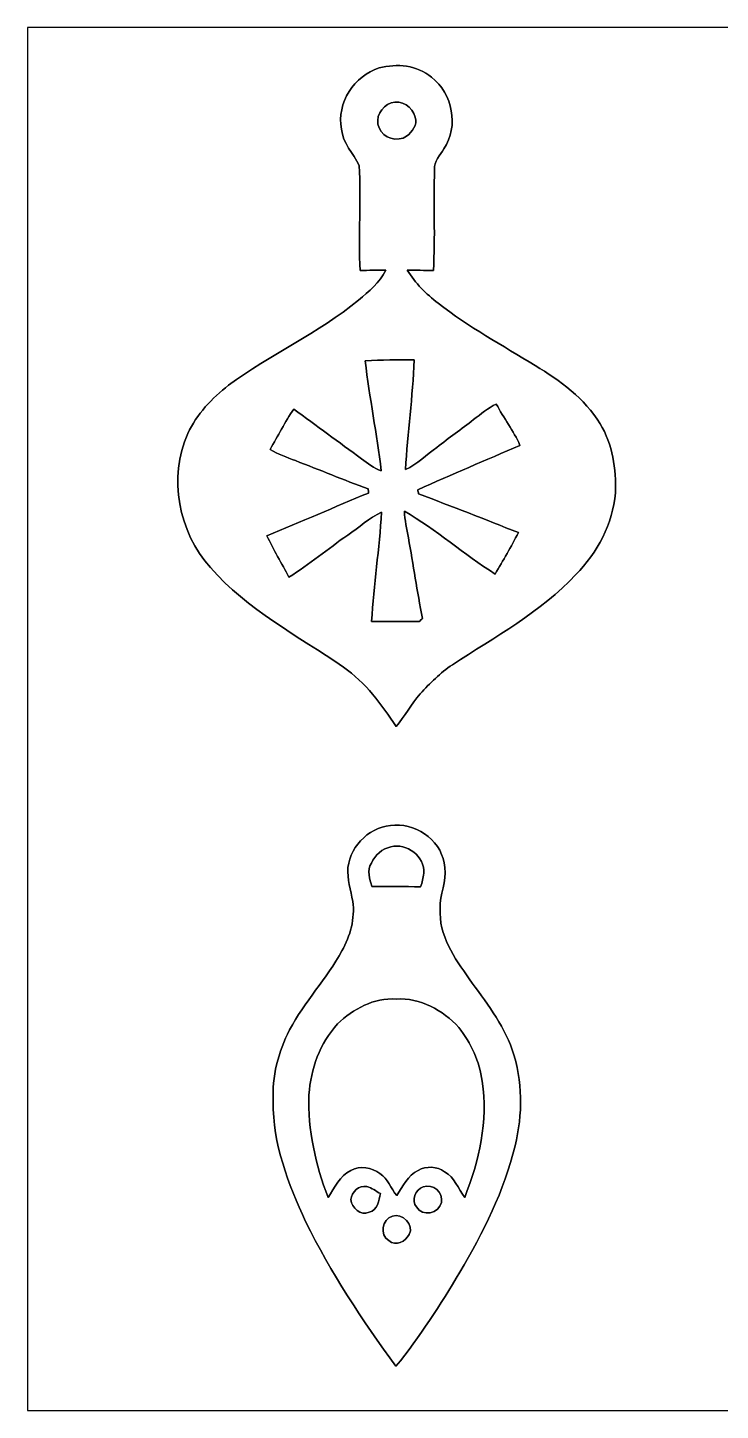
# Model space of a CAD drawing. Header units: centimetres. Extents: x -16.8 to 16.8, y -16.7 to 16.7.
# Drawn here: x -16.77 to -0.07, y -16.67 to 16.67 of the extents above; entities that cross this region are included whole.
import ezdxf

# ---------------------------------------------------------------- set-up
doc = ezdxf.new("R2010")
doc.units = ezdxf.units.CM
doc.header["$MEASUREMENT"] = 0
doc.layers.add('Layer 1', color=7, linetype='Continuous')

msp = doc.modelspace()

# ---------------------------------------------------------------- linework, layer by layer
at = {"layer": 'Layer 1', "color": 7}
for points, knots in [([(-16.77458, 16.66875), (-16.77458, 16.66875), (16.77458, 16.66875), (16.77458, 16.66875), (16.77458, 16.66875), (16.77458, 16.66875), (16.77458, -16.66875), (16.77458, -16.66875), (16.77458, -16.66875), (16.77458, -16.66875), (-16.77458, -16.66875), (-16.77458, -16.66875), (-16.77458, -16.66875), (-16.77458, -16.66875), (-16.77458, 16.66875), (-16.77458, 16.66875), (-16.77458, 16.66875), (-16.77458, 16.66875), (-16.77458, 16.66875), (-16.77458, 16.66875)], [0, 0, 0, 0, 0.16666667, 0.16666667, 0.16666667, 0.16666667, 0.33333333, 0.33333333, 0.33333333, 0.33333333, 0.5, 0.5, 0.5, 0.5, 0.66666667, 0.66666667, 0.66666667, 0.66666667, 1, 1, 1, 1]), ([(-8.29275, 15.6972), (-8.89953, 15.51411), (-9.32603, 14.84947), (-9.20538, 14.22012), (-9.20538, 14.22012), (-9.17575, 13.88392), (-8.91716, 13.63733), (-8.77993, 13.34629), (-8.77993, 13.34629), (-8.72102, 12.50421), (-8.80992, 11.65507), (-8.75594, 10.81193), (-8.75594, 10.81193), (-8.54992, 10.81511), (-8.34355, 10.82781), (-8.13753, 10.82005), (-8.13753, 10.82005), (-8.28358, 10.52371), (-8.54816, 10.31134), (-8.79228, 10.09756), (-8.79228, 10.09756), (-9.76171, 9.30204), (-10.92235, 8.79052), (-11.92777, 8.04651), (-11.92777, 8.04651), (-12.33311, 7.73571), (-12.69436, 7.34907), (-12.91237, 6.88269), (-12.91237, 6.88269), (-13.38368, 5.82013), (-13.13956, 4.5085), (-12.36486, 3.65125), (-12.36486, 3.65125), (-11.4748, 2.6349), (-10.25737, 1.9999), (-9.15388, 1.25201), (-9.15388, 1.25201), (-8.62965, 0.87489), (-8.23207, 0.35595), (-7.88917, -0.1845), (-7.88917, -0.1845), (-7.67786, 0.06562), (-7.5244, 0.35913), (-7.30709, 0.60501), (-7.30709, 0.60501), (-7.07249, 0.86431), (-6.82166, 1.11231), (-6.52992, 1.30739), (-6.52992, 1.30739), (-5.50228, 1.97944), (-4.39773, 2.57351), (-3.55247, 3.48227), (-3.55247, 3.48227), (-3.03565, 4.01285), (-2.65889, 4.70429), (-2.59821, 5.45147), (-2.59821, 5.45147), (-2.58128, 6.02403), (-2.6603, 6.62481), (-2.96968, 7.11906), (-2.96968, 7.11906), (-3.33516, 7.73465), (-3.93383, 8.15446), (-4.53002, 8.52382), (-4.53002, 8.52382), (-5.32412, 9.00289), (-6.13692, 9.45691), (-6.87388, 10.02312), (-6.87388, 10.02312), (-7.16068, 10.2489), (-7.4295, 10.50749), (-7.61753, 10.82322), (-7.61753, 10.82322), (-7.40798, 10.82216), (-7.19914, 10.8144), (-6.98959, 10.81264), (-6.98959, 10.81264), (-6.93561, 11.62297), (-6.99453, 12.43577), (-6.95925, 13.24681), (-6.95925, 13.24681), (-6.98253, 13.44895), (-6.82308, 13.59112), (-6.73418, 13.75057), (-6.73418, 13.75057), (-6.37046, 14.2875), (-6.52216, 15.08301), (-7.0358, 15.47142), (-7.0358, 15.47142), (-7.37623, 15.76776), (-7.87118, 15.80832), (-8.29275, 15.6972), (-8.29275, 15.6972), (-8.29275, 15.6972), (-8.29275, 15.6972), (-8.29275, 15.6972)], [0, 0, 0, 0, 0.04, 0.04, 0.04, 0.04, 0.08, 0.08, 0.08, 0.08, 0.12, 0.12, 0.12, 0.12, 0.16, 0.16, 0.16, 0.16, 0.2, 0.2, 0.2, 0.2, 0.24, 0.24, 0.24, 0.24, 0.28, 0.28, 0.28, 0.28, 0.32, 0.32, 0.32, 0.32, 0.36, 0.36, 0.36, 0.36, 0.4, 0.4, 0.4, 0.4, 0.44, 0.44, 0.44, 0.44, 0.48, 0.48, 0.48, 0.48, 0.52, 0.52, 0.52, 0.52, 0.56, 0.56, 0.56, 0.56, 0.6, 0.6, 0.6, 0.6, 0.64, 0.64, 0.64, 0.64, 0.68, 0.68, 0.68, 0.68, 0.72, 0.72, 0.72, 0.72, 0.76, 0.76, 0.76, 0.76, 0.8, 0.8, 0.8, 0.8, 0.84, 0.84, 0.84, 0.84, 0.88, 0.88, 0.88, 0.88, 0.92, 0.92, 0.92, 0.92, 1, 1, 1, 1]), ([(-8.01017, 14.85371), (-7.76111, 14.93802), (-7.48348, 14.76057), (-7.42844, 14.5101), (-7.42844, 14.5101), (-7.36565, 14.32313), (-7.50111, 14.16191), (-7.63376, 14.0529), (-7.63376, 14.0529), (-7.85213, 13.90297), (-8.20314, 14.0014), (-8.29522, 14.25293), (-8.29522, 14.25293), (-8.41022, 14.48294), (-8.24159, 14.77786), (-8.01017, 14.85371)], [0, 0, 0, 0, 0.2, 0.2, 0.2, 0.2, 0.4, 0.4, 0.4, 0.4, 0.6, 0.6, 0.6, 0.6, 1, 1, 1, 1]), ([(-8.63106, 8.63318), (-8.23736, 8.66034), (-7.84296, 8.66316), (-7.4482, 8.66069), (-7.4482, 8.66069), (-7.48841, 7.77522), (-7.61118, 6.89645), (-7.66022, 6.01169), (-7.66022, 6.01169), (-7.3787, 6.14715), (-7.15469, 6.37011), (-6.90245, 6.54932), (-6.90245, 6.54932), (-6.61353, 6.77968), (-6.30978, 6.98994), (-6.02015, 7.21889), (-6.02015, 7.21889), (-5.84341, 7.35224), (-5.67196, 7.49582), (-5.47229, 7.59425), (-5.47229, 7.59425), (-5.29308, 7.25593), (-5.05319, 6.95007), (-4.90114, 6.5973), (-4.90114, 6.5973), (-5.72453, 6.24522), (-6.54579, 5.88962), (-7.36459, 5.52768), (-7.36459, 5.52768), (-7.36036, 5.50263), (-7.35154, 5.45289), (-7.3473, 5.42784), (-7.3473, 5.42784), (-6.54015, 5.12692), (-5.73864, 4.81154), (-4.93854, 4.49263), (-4.93854, 4.49263), (-5.11493, 4.15466), (-5.30366, 3.8227), (-5.4991, 3.49497), (-5.4991, 3.49497), (-6.25052, 3.96875), (-6.91868, 4.566), (-7.68809, 5.01191), (-7.68809, 5.01191), (-7.67927, 4.79425), (-7.62635, 4.58223), (-7.59178, 4.36774), (-7.59178, 4.36774), (-7.47466, 3.7211), (-7.38364, 3.06987), (-7.24888, 2.42641), (-7.24888, 2.42641), (-7.27569, 2.40101), (-7.30285, 2.37525), (-7.32966, 2.3495), (-7.32966, 2.3495), (-7.71243, 2.34597), (-8.09519, 2.34491), (-8.4776, 2.35444), (-8.4776, 2.35444), (-8.4328, 3.23497), (-8.28534, 4.10704), (-8.23807, 4.98722), (-8.23807, 4.98722), (-8.53758, 4.84681), (-8.78205, 4.61574), (-9.05545, 4.43406), (-9.05545, 4.43406), (-9.53206, 4.10245), (-9.97973, 3.7278), (-10.4715, 3.41983), (-10.4715, 3.41983), (-10.6486, 3.75356), (-10.84545, 4.07705), (-11.00455, 4.41995), (-11.00455, 4.41995), (-10.18611, 4.75862), (-9.37189, 5.10893), (-8.5538, 5.44865), (-8.5538, 5.44865), (-8.55521, 5.4737), (-8.55804, 5.52415), (-8.55945, 5.54919), (-8.55945, 5.54919), (-9.15176, 5.75839), (-9.72926, 6.00816), (-10.31734, 6.229), (-10.31734, 6.229), (-10.52407, 6.30978), (-10.73644, 6.3814), (-10.92729, 6.49711), (-10.92729, 6.49711), (-10.73891, 6.82378), (-10.56711, 7.16068), (-10.35614, 7.47395), (-10.35614, 7.47395), (-9.81393, 7.06931), (-9.26324, 6.67632), (-8.72067, 6.27204), (-8.72067, 6.27204), (-8.57109, 6.16444), (-8.42469, 6.04626), (-8.24724, 5.98558), (-8.24724, 5.98558), (-8.35272, 6.87141), (-8.53017, 7.747), (-8.63106, 8.63318)], [0, 0, 0, 0, 0.03571429, 0.03571429, 0.03571429, 0.03571429, 0.07142857, 0.07142857, 0.07142857, 0.07142857, 0.10714286, 0.10714286, 0.10714286, 0.10714286, 0.14285714, 0.14285714, 0.14285714, 0.14285714, 0.17857143, 0.17857143, 0.17857143, 0.17857143, 0.21428571, 0.21428571, 0.21428571, 0.21428571, 0.25, 0.25, 0.25, 0.25, 0.28571429, 0.28571429, 0.28571429, 0.28571429, 0.32142857, 0.32142857, 0.32142857, 0.32142857, 0.35714286, 0.35714286, 0.35714286, 0.35714286, 0.39285714, 0.39285714, 0.39285714, 0.39285714, 0.42857143, 0.42857143, 0.42857143, 0.42857143, 0.46428571, 0.46428571, 0.46428571, 0.46428571, 0.5, 0.5, 0.5, 0.5, 0.53571429, 0.53571429, 0.53571429, 0.53571429, 0.57142857, 0.57142857, 0.57142857, 0.57142857, 0.60714286, 0.60714286, 0.60714286, 0.60714286, 0.64285714, 0.64285714, 0.64285714, 0.64285714, 0.67857143, 0.67857143, 0.67857143, 0.67857143, 0.71428571, 0.71428571, 0.71428571, 0.71428571, 0.75, 0.75, 0.75, 0.75, 0.78571429, 0.78571429, 0.78571429, 0.78571429, 0.82142857, 0.82142857, 0.82142857, 0.82142857, 0.85714286, 0.85714286, 0.85714286, 0.85714286, 0.89285714, 0.89285714, 0.89285714, 0.89285714, 0.92857143, 0.92857143, 0.92857143, 0.92857143, 1, 1, 1, 1]), ([(-9.0484, -3.58069), (-9.06004, -3.85939), (-8.99019, -4.13032), (-8.9281, -4.39879), (-8.9281, -4.39879), (-8.88153, -4.81083), (-8.98913, -5.23169), (-9.19374, -5.58941), (-9.19374, -5.58941), (-9.5631, -6.25898), (-10.09615, -6.82202), (-10.45669, -7.49723), (-10.45669, -7.49723), (-10.72974, -8.02781), (-10.88531, -8.62577), (-10.8518, -9.22514), (-10.8518, -9.22514), (-10.86626, -10.24149), (-10.48914, -11.2081), (-10.07004, -12.11615), (-10.07004, -12.11615), (-9.46679, -13.35158), (-8.70162, -14.49987), (-7.89058, -15.60724), (-7.89058, -15.60724), (-7.31732, -14.89428), (-6.81919, -14.12169), (-6.34718, -13.33888), (-6.34718, -13.33888), (-5.78838, -12.37968), (-5.27861, -11.37356), (-5.01826, -10.28806), (-5.01826, -10.28806), (-4.82706, -9.5317), (-4.84082, -8.72031), (-5.08459, -7.97772), (-5.08459, -7.97772), (-5.30578, -7.33954), (-5.74252, -6.81073), (-6.12211, -6.26286), (-6.12211, -6.26286), (-6.483, -5.77039), (-6.86294, -5.20806), (-6.82449, -4.56847), (-6.82449, -4.56847), (-6.84459, -4.23157), (-6.65833, -3.91689), (-6.71266, -3.57999), (-6.71266, -3.57999), (-6.75252, -2.98944), (-7.33848, -2.52236), (-7.9181, -2.56223), (-7.9181, -2.56223), (-8.47901, -2.55658), (-8.98525, -3.0286), (-9.0484, -3.58069)], [0, 0, 0, 0, 0.06666667, 0.06666667, 0.06666667, 0.06666667, 0.13333333, 0.13333333, 0.13333333, 0.13333333, 0.2, 0.2, 0.2, 0.2, 0.26666667, 0.26666667, 0.26666667, 0.26666667, 0.33333333, 0.33333333, 0.33333333, 0.33333333, 0.4, 0.4, 0.4, 0.4, 0.46666667, 0.46666667, 0.46666667, 0.46666667, 0.53333333, 0.53333333, 0.53333333, 0.53333333, 0.6, 0.6, 0.6, 0.6, 0.66666667, 0.66666667, 0.66666667, 0.66666667, 0.73333333, 0.73333333, 0.73333333, 0.73333333, 0.8, 0.8, 0.8, 0.8, 0.86666667, 0.86666667, 0.86666667, 0.86666667, 1, 1, 1, 1]), ([(-8.01264, -3.08293), (-7.63482, -2.97921), (-7.18926, -3.31929), (-7.21889, -3.72075), (-7.21889, -3.72075), (-7.23371, -3.83011), (-7.26052, -3.93947), (-7.29544, -4.0446), (-7.29544, -4.0446), (-7.68703, -4.04001), (-8.07861, -4.03931), (-8.46984, -4.04213), (-8.46984, -4.04213), (-8.52664, -3.86115), (-8.59402, -3.64878), (-8.48501, -3.47451), (-8.48501, -3.47451), (-8.38976, -3.28859), (-8.22678, -3.12067), (-8.01264, -3.08293)], [0, 0, 0, 0, 0.16666667, 0.16666667, 0.16666667, 0.16666667, 0.33333333, 0.33333333, 0.33333333, 0.33333333, 0.5, 0.5, 0.5, 0.5, 0.66666667, 0.66666667, 0.66666667, 0.66666667, 1, 1, 1, 1]), ([(-9.29781, -7.3533), (-8.92704, -6.98394), (-8.42045, -6.71901), (-7.88458, -6.75287), (-7.88458, -6.75287), (-7.30356, -6.71371), (-6.76099, -7.02063), (-6.37681, -7.43479), (-6.37681, -7.43479), (-6.08295, -7.81156), (-5.87834, -8.26029), (-5.80954, -8.73513), (-5.80954, -8.73513), (-5.65926, -9.68622), (-5.88857, -10.65283), (-6.23323, -11.53619), (-6.23323, -11.53619), (-6.38986, -11.32593), (-6.47559, -11.04547), (-6.71936, -10.91706), (-6.71936, -10.91706), (-6.90069, -10.78442), (-7.16104, -10.77419), (-7.35577, -10.88355), (-7.35577, -10.88355), (-7.61048, -11.00279), (-7.72619, -11.27196), (-7.874, -11.49209), (-7.874, -11.49209), (-8.01688, -11.32029), (-8.08214, -11.08639), (-8.27687, -10.95975), (-8.27687, -10.95975), (-8.4709, -10.81088), (-8.75983, -10.7569), (-8.97855, -10.88355), (-8.97855, -10.88355), (-9.24736, -11.01443), (-9.37013, -11.29912), (-9.52747, -11.53478), (-9.52747, -11.53478), (-9.83192, -10.74843), (-10.01995, -9.90635), (-9.98855, -9.06004), (-9.98855, -9.06004), (-9.94728, -8.4395), (-9.72573, -7.81262), (-9.29781, -7.3533)], [0, 0, 0, 0, 0.07692308, 0.07692308, 0.07692308, 0.07692308, 0.15384615, 0.15384615, 0.15384615, 0.15384615, 0.23076923, 0.23076923, 0.23076923, 0.23076923, 0.30769231, 0.30769231, 0.30769231, 0.30769231, 0.38461538, 0.38461538, 0.38461538, 0.38461538, 0.46153846, 0.46153846, 0.46153846, 0.46153846, 0.53846154, 0.53846154, 0.53846154, 0.53846154, 0.61538462, 0.61538462, 0.61538462, 0.61538462, 0.69230769, 0.69230769, 0.69230769, 0.69230769, 0.76923077, 0.76923077, 0.76923077, 0.76923077, 0.84615385, 0.84615385, 0.84615385, 0.84615385, 1, 1, 1, 1]), ([(-8.97925, -11.58875), (-8.95244, -11.4113), (-8.79087, -11.22786), (-8.59155, -11.27513), (-8.59155, -11.27513), (-8.46984, -11.29982), (-8.37283, -11.38731), (-8.26382, -11.44235), (-8.26382, -11.44235), (-8.29874, -11.60568), (-8.33931, -11.84346), (-8.5344, -11.89249), (-8.5344, -11.89249), (-8.74818, -11.9821), (-8.95174, -11.78736), (-8.97925, -11.58875)], [0, 0, 0, 0, 0.2, 0.2, 0.2, 0.2, 0.4, 0.4, 0.4, 0.4, 0.6, 0.6, 0.6, 0.6, 1, 1, 1, 1]), ([(-7.23583, -11.28324), (-7.00581, -11.19364), (-6.73911, -11.4113), (-6.79556, -11.65507), (-6.79556, -11.65507), (-6.84107, -11.9193), (-7.26546, -12.01596), (-7.39175, -11.76549), (-7.39175, -11.76549), (-7.53639, -11.60886), (-7.42103, -11.34039), (-7.23583, -11.28324)], [0, 0, 0, 0, 0.25, 0.25, 0.25, 0.25, 0.5, 0.5, 0.5, 0.5, 1, 1, 1, 1]), ([(-7.97595, -11.99056), (-7.73853, -11.89884), (-7.44502, -12.19835), (-7.57273, -12.42695), (-7.57273, -12.42695), (-7.65493, -12.59699), (-7.8994, -12.72893), (-8.05956, -12.57547), (-8.05956, -12.57547), (-8.29028, -12.44353), (-8.23101, -12.05406), (-7.97595, -11.99056)], [0, 0, 0, 0, 0.25, 0.25, 0.25, 0.25, 0.5, 0.5, 0.5, 0.5, 1, 1, 1, 1])]:
    msp.add_open_spline(points, degree=3, knots=knots, dxfattribs=at)
at = {"layer": 'Layer 1', "color": 251}
for points, knots in [([(-8.29275, 15.6972), (-7.87118, 15.80832), (-7.37623, 15.76776), (-7.0358, 15.47142), (-7.0358, 15.47142), (-6.52216, 15.08301), (-6.37046, 14.2875), (-6.73418, 13.75057), (-6.73418, 13.75057), (-6.82308, 13.59112), (-6.98253, 13.44895), (-6.95925, 13.24681), (-6.95925, 13.24681), (-6.99453, 12.43577), (-6.93561, 11.62297), (-6.98959, 10.81264), (-6.98959, 10.81264), (-7.19914, 10.8144), (-7.40798, 10.82216), (-7.61753, 10.82322), (-7.61753, 10.82322), (-7.4295, 10.50749), (-7.16068, 10.2489), (-6.87388, 10.02312), (-6.87388, 10.02312), (-6.13692, 9.45691), (-5.32412, 9.00289), (-4.53002, 8.52382), (-4.53002, 8.52382), (-3.93383, 8.15446), (-3.33516, 7.73465), (-2.96968, 7.11906), (-2.96968, 7.11906), (-2.6603, 6.62481), (-2.58128, 6.02403), (-2.59821, 5.45147), (-2.59821, 5.45147), (-2.65889, 4.70429), (-3.03565, 4.01285), (-3.55247, 3.48227), (-3.55247, 3.48227), (-4.39773, 2.57351), (-5.50228, 1.97944), (-6.52992, 1.30739), (-6.52992, 1.30739), (-6.82166, 1.11231), (-7.07249, 0.86431), (-7.30709, 0.60501), (-7.30709, 0.60501), (-7.5244, 0.35913), (-7.67786, 0.06562), (-7.88917, -0.1845), (-7.88917, -0.1845), (-8.23207, 0.35595), (-8.62965, 0.87489), (-9.15388, 1.25201), (-9.15388, 1.25201), (-10.25737, 1.9999), (-11.4748, 2.6349), (-12.36486, 3.65125), (-12.36486, 3.65125), (-13.13956, 4.5085), (-13.38368, 5.82013), (-12.91237, 6.88269), (-12.91237, 6.88269), (-12.69436, 7.34907), (-12.33311, 7.73571), (-11.92777, 8.04651), (-11.92777, 8.04651), (-10.92235, 8.79052), (-9.76171, 9.30204), (-8.79228, 10.09756), (-8.79228, 10.09756), (-8.54816, 10.31134), (-8.28358, 10.52371), (-8.13753, 10.82005), (-8.13753, 10.82005), (-8.34355, 10.82781), (-8.54992, 10.81511), (-8.75594, 10.81193), (-8.75594, 10.81193), (-8.80992, 11.65507), (-8.72102, 12.50421), (-8.77993, 13.34629), (-8.77993, 13.34629), (-8.91716, 13.63733), (-9.17575, 13.88392), (-9.20538, 14.22012), (-9.20538, 14.22012), (-9.32603, 14.84947), (-8.89953, 15.51411), (-8.29275, 15.6972), (-8.29275, 15.6972), (-8.29275, 15.6972), (-8.29275, 15.6972), (-8.29275, 15.6972)], [0, 0, 0, 0, 0.04, 0.04, 0.04, 0.04, 0.08, 0.08, 0.08, 0.08, 0.12, 0.12, 0.12, 0.12, 0.16, 0.16, 0.16, 0.16, 0.2, 0.2, 0.2, 0.2, 0.24, 0.24, 0.24, 0.24, 0.28, 0.28, 0.28, 0.28, 0.32, 0.32, 0.32, 0.32, 0.36, 0.36, 0.36, 0.36, 0.4, 0.4, 0.4, 0.4, 0.44, 0.44, 0.44, 0.44, 0.48, 0.48, 0.48, 0.48, 0.52, 0.52, 0.52, 0.52, 0.56, 0.56, 0.56, 0.56, 0.6, 0.6, 0.6, 0.6, 0.64, 0.64, 0.64, 0.64, 0.68, 0.68, 0.68, 0.68, 0.72, 0.72, 0.72, 0.72, 0.76, 0.76, 0.76, 0.76, 0.8, 0.8, 0.8, 0.8, 0.84, 0.84, 0.84, 0.84, 0.88, 0.88, 0.88, 0.88, 0.92, 0.92, 0.92, 0.92, 1, 1, 1, 1]), ([(-8.01017, 14.85371), (-8.24159, 14.77786), (-8.41022, 14.48294), (-8.29522, 14.25293), (-8.29522, 14.25293), (-8.20314, 14.0014), (-7.85213, 13.90297), (-7.63376, 14.0529), (-7.63376, 14.0529), (-7.50111, 14.16191), (-7.36565, 14.32313), (-7.42844, 14.5101), (-7.42844, 14.5101), (-7.48348, 14.76057), (-7.76111, 14.93802), (-8.01017, 14.85371), (-8.01017, 14.85371), (-8.01017, 14.85371), (-8.01017, 14.85371), (-8.01017, 14.85371)], [0, 0, 0, 0, 0.16666667, 0.16666667, 0.16666667, 0.16666667, 0.33333333, 0.33333333, 0.33333333, 0.33333333, 0.5, 0.5, 0.5, 0.5, 0.66666667, 0.66666667, 0.66666667, 0.66666667, 1, 1, 1, 1]), ([(-8.63106, 8.63318), (-8.53017, 7.747), (-8.35272, 6.87141), (-8.24724, 5.98558), (-8.24724, 5.98558), (-8.42469, 6.04626), (-8.57109, 6.16444), (-8.72067, 6.27204), (-8.72067, 6.27204), (-9.26324, 6.67632), (-9.81393, 7.06931), (-10.35614, 7.47395), (-10.35614, 7.47395), (-10.56711, 7.16068), (-10.73891, 6.82378), (-10.92729, 6.49711), (-10.92729, 6.49711), (-10.73644, 6.3814), (-10.52407, 6.30978), (-10.31734, 6.229), (-10.31734, 6.229), (-9.72926, 6.00816), (-9.15176, 5.75839), (-8.55945, 5.54919), (-8.55945, 5.54919), (-8.55804, 5.52415), (-8.55521, 5.4737), (-8.5538, 5.44865), (-8.5538, 5.44865), (-9.37189, 5.10893), (-10.18611, 4.75862), (-11.00455, 4.41995), (-11.00455, 4.41995), (-10.84545, 4.07705), (-10.6486, 3.75356), (-10.4715, 3.41983), (-10.4715, 3.41983), (-9.97973, 3.7278), (-9.53206, 4.10245), (-9.05545, 4.43406), (-9.05545, 4.43406), (-8.78205, 4.61574), (-8.53758, 4.84681), (-8.23807, 4.98722), (-8.23807, 4.98722), (-8.28534, 4.10704), (-8.4328, 3.23497), (-8.4776, 2.35444), (-8.4776, 2.35444), (-8.09519, 2.34491), (-7.71243, 2.34597), (-7.32966, 2.3495), (-7.32966, 2.3495), (-7.30285, 2.37525), (-7.27569, 2.40101), (-7.24888, 2.42641), (-7.24888, 2.42641), (-7.38364, 3.06987), (-7.47466, 3.7211), (-7.59178, 4.36774), (-7.59178, 4.36774), (-7.62635, 4.58223), (-7.67927, 4.79425), (-7.68809, 5.01191), (-7.68809, 5.01191), (-6.91868, 4.566), (-6.25052, 3.96875), (-5.4991, 3.49497), (-5.4991, 3.49497), (-5.30366, 3.8227), (-5.11493, 4.15466), (-4.93854, 4.49263), (-4.93854, 4.49263), (-5.73864, 4.81154), (-6.54015, 5.12692), (-7.3473, 5.42784), (-7.3473, 5.42784), (-7.35154, 5.45289), (-7.36036, 5.50263), (-7.36459, 5.52768), (-7.36459, 5.52768), (-6.54579, 5.88962), (-5.72453, 6.24522), (-4.90114, 6.5973), (-4.90114, 6.5973), (-5.05319, 6.95007), (-5.29308, 7.25593), (-5.47229, 7.59425), (-5.47229, 7.59425), (-5.67196, 7.49582), (-5.84341, 7.35224), (-6.02015, 7.21889), (-6.02015, 7.21889), (-6.30978, 6.98994), (-6.61353, 6.77968), (-6.90245, 6.54932), (-6.90245, 6.54932), (-7.15469, 6.37011), (-7.3787, 6.14715), (-7.66022, 6.01169), (-7.66022, 6.01169), (-7.61118, 6.89645), (-7.48841, 7.77522), (-7.4482, 8.66069), (-7.4482, 8.66069), (-7.84296, 8.66316), (-8.23736, 8.66034), (-8.63106, 8.63318)], [0, 0, 0, 0, 0.03571429, 0.03571429, 0.03571429, 0.03571429, 0.07142857, 0.07142857, 0.07142857, 0.07142857, 0.10714286, 0.10714286, 0.10714286, 0.10714286, 0.14285714, 0.14285714, 0.14285714, 0.14285714, 0.17857143, 0.17857143, 0.17857143, 0.17857143, 0.21428571, 0.21428571, 0.21428571, 0.21428571, 0.25, 0.25, 0.25, 0.25, 0.28571429, 0.28571429, 0.28571429, 0.28571429, 0.32142857, 0.32142857, 0.32142857, 0.32142857, 0.35714286, 0.35714286, 0.35714286, 0.35714286, 0.39285714, 0.39285714, 0.39285714, 0.39285714, 0.42857143, 0.42857143, 0.42857143, 0.42857143, 0.46428571, 0.46428571, 0.46428571, 0.46428571, 0.5, 0.5, 0.5, 0.5, 0.53571429, 0.53571429, 0.53571429, 0.53571429, 0.57142857, 0.57142857, 0.57142857, 0.57142857, 0.60714286, 0.60714286, 0.60714286, 0.60714286, 0.64285714, 0.64285714, 0.64285714, 0.64285714, 0.67857143, 0.67857143, 0.67857143, 0.67857143, 0.71428571, 0.71428571, 0.71428571, 0.71428571, 0.75, 0.75, 0.75, 0.75, 0.78571429, 0.78571429, 0.78571429, 0.78571429, 0.82142857, 0.82142857, 0.82142857, 0.82142857, 0.85714286, 0.85714286, 0.85714286, 0.85714286, 0.89285714, 0.89285714, 0.89285714, 0.89285714, 0.92857143, 0.92857143, 0.92857143, 0.92857143, 1, 1, 1, 1]), ([(-9.0484, -3.58069), (-8.98525, -3.0286), (-8.47901, -2.55658), (-7.9181, -2.56223), (-7.9181, -2.56223), (-7.33848, -2.52236), (-6.75252, -2.98944), (-6.71266, -3.57999), (-6.71266, -3.57999), (-6.65833, -3.91689), (-6.84459, -4.23157), (-6.82449, -4.56847), (-6.82449, -4.56847), (-6.86294, -5.20806), (-6.483, -5.77039), (-6.12211, -6.26286), (-6.12211, -6.26286), (-5.74252, -6.81073), (-5.30578, -7.33954), (-5.08459, -7.97772), (-5.08459, -7.97772), (-4.84082, -8.72031), (-4.82706, -9.5317), (-5.01826, -10.28806), (-5.01826, -10.28806), (-5.27861, -11.37356), (-5.78838, -12.37968), (-6.34718, -13.33888), (-6.34718, -13.33888), (-6.81919, -14.12169), (-7.31732, -14.89428), (-7.89058, -15.60724), (-7.89058, -15.60724), (-8.70162, -14.49987), (-9.46679, -13.35158), (-10.07004, -12.11615), (-10.07004, -12.11615), (-10.48914, -11.2081), (-10.86626, -10.24149), (-10.8518, -9.22514), (-10.8518, -9.22514), (-10.88531, -8.62577), (-10.72974, -8.02781), (-10.45669, -7.49723), (-10.45669, -7.49723), (-10.09615, -6.82202), (-9.5631, -6.25898), (-9.19374, -5.58941), (-9.19374, -5.58941), (-8.98913, -5.23169), (-8.88153, -4.81083), (-8.9281, -4.39879), (-8.9281, -4.39879), (-8.99019, -4.13032), (-9.06004, -3.85939), (-9.0484, -3.58069), (-9.0484, -3.58069), (-9.0484, -3.58069), (-9.0484, -3.58069), (-9.0484, -3.58069)], [0, 0, 0, 0, 0.0625, 0.0625, 0.0625, 0.0625, 0.125, 0.125, 0.125, 0.125, 0.1875, 0.1875, 0.1875, 0.1875, 0.25, 0.25, 0.25, 0.25, 0.3125, 0.3125, 0.3125, 0.3125, 0.375, 0.375, 0.375, 0.375, 0.4375, 0.4375, 0.4375, 0.4375, 0.5, 0.5, 0.5, 0.5, 0.5625, 0.5625, 0.5625, 0.5625, 0.625, 0.625, 0.625, 0.625, 0.6875, 0.6875, 0.6875, 0.6875, 0.75, 0.75, 0.75, 0.75, 0.8125, 0.8125, 0.8125, 0.8125, 0.875, 0.875, 0.875, 0.875, 1, 1, 1, 1]), ([(-8.01264, -3.08293), (-8.22678, -3.12067), (-8.38976, -3.28859), (-8.48501, -3.47451), (-8.48501, -3.47451), (-8.59402, -3.64878), (-8.52664, -3.86115), (-8.46984, -4.04213), (-8.46984, -4.04213), (-8.07861, -4.03931), (-7.68703, -4.04001), (-7.29544, -4.0446), (-7.29544, -4.0446), (-7.26052, -3.93947), (-7.23371, -3.83011), (-7.21889, -3.72075), (-7.21889, -3.72075), (-7.18926, -3.31929), (-7.63482, -2.97921), (-8.01264, -3.08293), (-8.01264, -3.08293), (-8.01264, -3.08293), (-8.01264, -3.08293), (-8.01264, -3.08293)], [0, 0, 0, 0, 0.14285714, 0.14285714, 0.14285714, 0.14285714, 0.28571429, 0.28571429, 0.28571429, 0.28571429, 0.42857143, 0.42857143, 0.42857143, 0.42857143, 0.57142857, 0.57142857, 0.57142857, 0.57142857, 0.71428571, 0.71428571, 0.71428571, 0.71428571, 1, 1, 1, 1]), ([(-9.29781, -7.3533), (-9.72573, -7.81262), (-9.94728, -8.4395), (-9.98855, -9.06004), (-9.98855, -9.06004), (-10.01995, -9.90635), (-9.83192, -10.74843), (-9.52747, -11.53478), (-9.52747, -11.53478), (-9.37013, -11.29912), (-9.24736, -11.01443), (-8.97855, -10.88355), (-8.97855, -10.88355), (-8.75983, -10.7569), (-8.4709, -10.81088), (-8.27687, -10.95975), (-8.27687, -10.95975), (-8.08214, -11.08639), (-8.01688, -11.32029), (-7.874, -11.49209), (-7.874, -11.49209), (-7.72619, -11.27196), (-7.61048, -11.00279), (-7.35577, -10.88355), (-7.35577, -10.88355), (-7.16104, -10.77419), (-6.90069, -10.78442), (-6.71936, -10.91706), (-6.71936, -10.91706), (-6.47559, -11.04547), (-6.38986, -11.32593), (-6.23323, -11.53619), (-6.23323, -11.53619), (-5.88857, -10.65283), (-5.65926, -9.68622), (-5.80954, -8.73513), (-5.80954, -8.73513), (-5.87834, -8.26029), (-6.08295, -7.81156), (-6.37681, -7.43479), (-6.37681, -7.43479), (-6.76099, -7.02063), (-7.30356, -6.71371), (-7.88458, -6.75287), (-7.88458, -6.75287), (-8.42045, -6.71901), (-8.92704, -6.98394), (-9.29781, -7.3533), (-9.29781, -7.3533), (-9.29781, -7.3533), (-9.29781, -7.3533), (-9.29781, -7.3533)], [0, 0, 0, 0, 0.07142857, 0.07142857, 0.07142857, 0.07142857, 0.14285714, 0.14285714, 0.14285714, 0.14285714, 0.21428571, 0.21428571, 0.21428571, 0.21428571, 0.28571429, 0.28571429, 0.28571429, 0.28571429, 0.35714286, 0.35714286, 0.35714286, 0.35714286, 0.42857143, 0.42857143, 0.42857143, 0.42857143, 0.5, 0.5, 0.5, 0.5, 0.57142857, 0.57142857, 0.57142857, 0.57142857, 0.64285714, 0.64285714, 0.64285714, 0.64285714, 0.71428571, 0.71428571, 0.71428571, 0.71428571, 0.78571429, 0.78571429, 0.78571429, 0.78571429, 0.85714286, 0.85714286, 0.85714286, 0.85714286, 1, 1, 1, 1]), ([(-8.97925, -11.58875), (-8.95174, -11.78736), (-8.74818, -11.9821), (-8.5344, -11.89249), (-8.5344, -11.89249), (-8.33931, -11.84346), (-8.29874, -11.60568), (-8.26382, -11.44235), (-8.26382, -11.44235), (-8.37283, -11.38731), (-8.46984, -11.29982), (-8.59155, -11.27513), (-8.59155, -11.27513), (-8.79087, -11.22786), (-8.95244, -11.4113), (-8.97925, -11.58875), (-8.97925, -11.58875), (-8.97925, -11.58875), (-8.97925, -11.58875), (-8.97925, -11.58875)], [0, 0, 0, 0, 0.16666667, 0.16666667, 0.16666667, 0.16666667, 0.33333333, 0.33333333, 0.33333333, 0.33333333, 0.5, 0.5, 0.5, 0.5, 0.66666667, 0.66666667, 0.66666667, 0.66666667, 1, 1, 1, 1]), ([(-7.23583, -11.28324), (-7.42103, -11.34039), (-7.53639, -11.60886), (-7.39175, -11.76549), (-7.39175, -11.76549), (-7.26546, -12.01596), (-6.84107, -11.9193), (-6.79556, -11.65507), (-6.79556, -11.65507), (-6.73911, -11.4113), (-7.00581, -11.19364), (-7.23583, -11.28324), (-7.23583, -11.28324), (-7.23583, -11.28324), (-7.23583, -11.28324), (-7.23583, -11.28324)], [0, 0, 0, 0, 0.2, 0.2, 0.2, 0.2, 0.4, 0.4, 0.4, 0.4, 0.6, 0.6, 0.6, 0.6, 1, 1, 1, 1]), ([(-7.97595, -11.99056), (-8.23101, -12.05406), (-8.29028, -12.44353), (-8.05956, -12.57547), (-8.05956, -12.57547), (-7.8994, -12.72893), (-7.65493, -12.59699), (-7.57273, -12.42695), (-7.57273, -12.42695), (-7.44502, -12.19835), (-7.73853, -11.89884), (-7.97595, -11.99056)], [0, 0, 0, 0, 0.25, 0.25, 0.25, 0.25, 0.5, 0.5, 0.5, 0.5, 1, 1, 1, 1])]:
    msp.add_open_spline(points, degree=3, knots=knots, dxfattribs=at)

doc.saveas('drawing.dxf')
